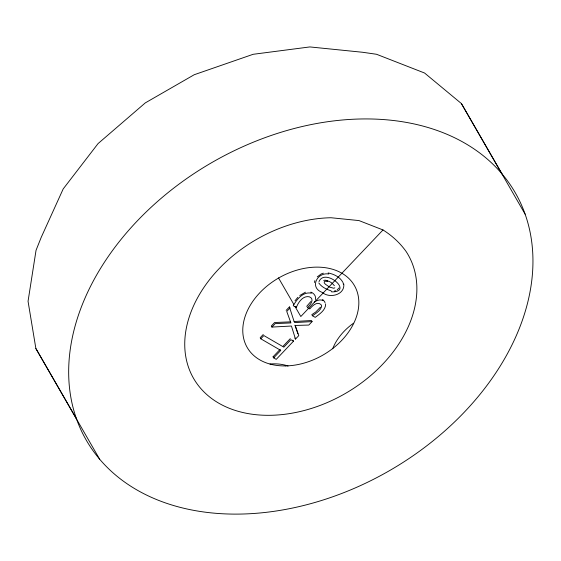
<?xml version="1.0" encoding="UTF-8"?>
<svg xmlns="http://www.w3.org/2000/svg" width="561" height="561" viewBox="0 0 561 561"><rect width="100%" height="100%" fill="white"/><g stroke="black" fill="none" stroke-linecap="round" stroke-linejoin="round"><path stroke-width="0.84" d="M315.464 299.588C316.383 296.306 313.865 293.094 310.843 292.113L311.46 293.186C303.192 291.376 296.818 299.265 293.256 305.71L296.334 307.498C298.27 302.302 302.884 295.514 309.23 296.762C315.037 298.676 310.436 305.317 307.281 307.47L309.784 308.929C312.323 305.773 317.596 300.689 321.355 304.981L321.656 306.488C320.373 310.878 315.934 313.269 312.435 315.738L311.818 314.665L315.738 312.014L320.408 307.218M314.49 282.52L314.819 280.661M319.02 281.636C324.763 267.38 354.145 292.19 331.642 291.888L331.018 290.822C326.474 289.287 321.53 287.085 318.795 282.961M339.103 287.905L337.098 290.023M310.787 301.587L306.664 306.404M294.988 300.808L297.835 297.337M263.249 334.489L260.171 337.729L260.788 338.795L280.766 350.401L273.67 357.876L276.236 359.37L293.48 341.2L292.863 340.134M286.131 310.387L289.413 306.923L290.03 307.996L286.748 311.453L290.914 322.933L275.22 323.592L271.924 327.07L271.307 326.004L274.602 322.526L290.296 321.867M260.788 338.795L263.866 335.555L283.845 347.161L290.914 339.714L293.48 341.2M383.002 229.947L358.984 220.578L331.011 217.745A123.806 88.911 -30 0 0 184.793 341.312A123.806 88.911 -30 0 0 324.125 403.864A123.806 88.911 -30 0 0 406.073 251.447C399.888 242.794 392.09 235.683 383.002 229.947L300.808 316.523L295.128 306.678M273.67 357.876L273.053 356.81L280.149 349.328M283.228 346.088L290.296 338.641M294.876 338.01L295.493 339.082L298.782 335.618L295.247 325.45L308.809 325.057L312.091 321.6L311.474 320.527L294.104 321.502L289.413 306.923M317.267 276.875L321.187 273.957L323.367 273.165M299.756 295.5L305.493 292.183M314.321 302.127C316.86 300.317 320.31 299.034 323.255 300.689L322.638 299.616L324.616 301.566L325.022 302.8M323.711 280.57L325.008 280.107L329.188 281.391L331.81 282.968L334.37 285.682M334.84 287.842L333.634 288.228L329.489 287.064L325.31 284.161L324.237 282.8L324.328 281.643L325.625 281.18L327.778 281.615L327.161 280.542M334.356 291.033L335.801 290.682M312.091 321.6L294.721 322.575L294.104 321.502M271.924 327.07L291.44 326.032L295.493 339.082M312.435 315.738L315.247 317.365C319.553 313.964 325.843 310.135 325.639 303.866M273.053 356.81L274.336 357.553M502.011 173.91L461.394 103.554L424.572 73.021L376.543 54.277L362.694 52.278L309.868 46.928L253.151 54.298L194.246 74.718L145.292 102.894L98.084 143.567L63.19 188.938L41.219 237.345L36.044 250.297L28.05 301.285L35.876 348.521L99.606 459.129M525.124 214.169A247.611 177.816 -30 0 0 136.891 221.329A247.611 177.816 -30 0 0 240.41 514.072A247.611 177.816 -30 0 0 525.124 214.169L461.394 103.554M295.717 306.432L296.334 307.498M278.508 277.891L293.817 304.406M35.876 348.521L76.492 418.878M342.897 282.372C340.099 276.98 333.851 274.112 328.129 272.927L328.746 273.992C317.26 271.987 309.062 287.569 322.252 292.435C329.588 298.747 344.938 294.988 343.795 284.034M294.904 325.163L297.891 333.767M343.178 282.968L343.346 284.196M269.981 363.991A49.95 35.869 -30 0 1 288.081 366.01M332.666 348.781A49.95 35.869 -30 0 1 353.556 323.192M285.71 365.912A61.906 44.452 -30 0 0 356.887 290.935A61.906 44.452 -30 0 0 259.834 292.723A61.906 44.452 -30 0 0 285.71 365.912"/></g></svg>
